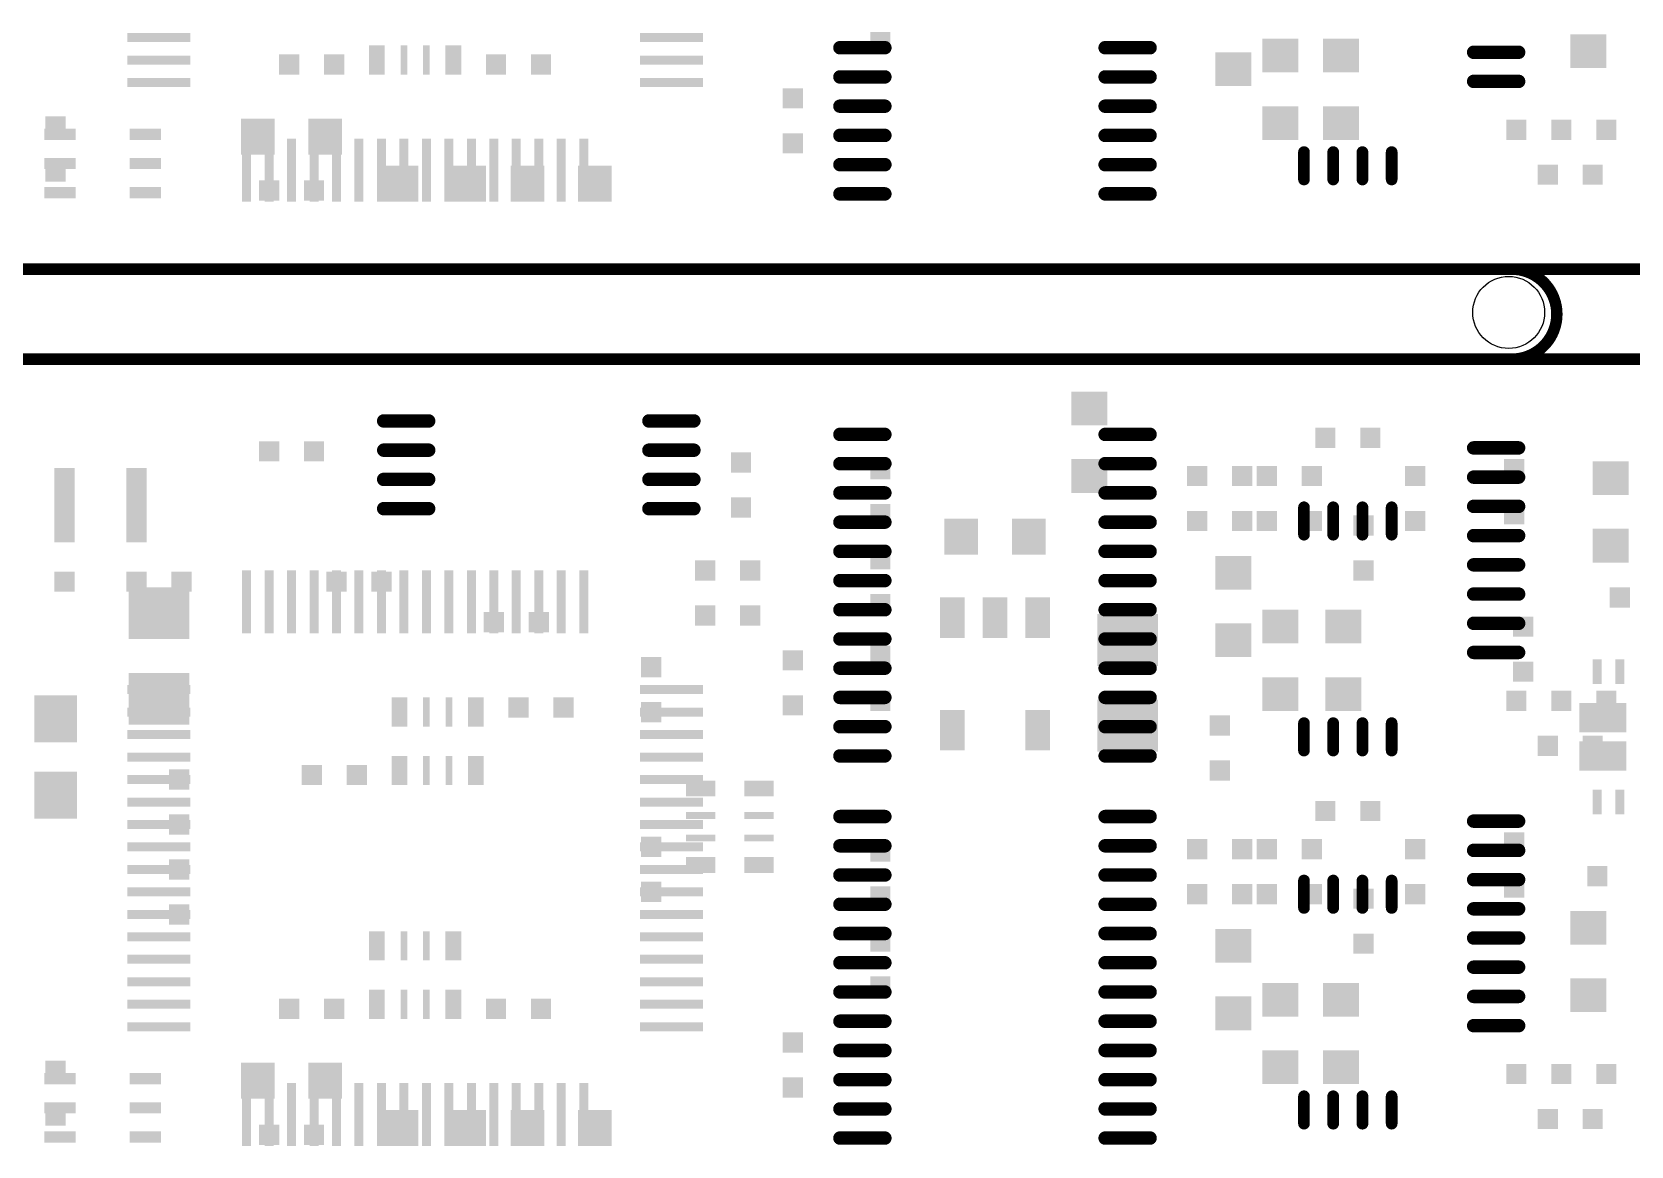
# Model space of a CAD drawing. Header units: inches. Extents: x -27 to 277, y -39 to 189.
# Drawn here: x 51.88 to 87.45, y 24.5 to 49.27 of the extents above; entities that cross this region are included whole.
import ezdxf

# ---------------------------------------------------------------- set-up
doc = ezdxf.new("R2010")
doc.units = ezdxf.units.IN
doc.header["$MEASUREMENT"] = 0
doc.layers.get('0').update_dxf_attribs({"color": 1})
for name, color, linetype in [('11_SPB', 52, 'Continuous'), ('12_SPT', 92, 'Continuous'), ('5_OL', 132, 'Continuous')]:
    doc.layers.add(name, color=color, linetype=linetype)

# ---------------------------------------------------------------- blocks, each defined once
blk = doc.blocks.new('D47ROUND1_6002X1_6002')
blk.add_circle((0, 0), 0.8)
blk = doc.blocks.new('D174OBLONG0_25999X0_87', base_point=(0.129995, 0.435))
at = {"const_width": 0.129995}
blk.add_lwpolyline([(0.064998, 0.129995, 1), (0.194993, 0.129995), (0.194993, 0.740005, 1), (0.064998, 0.740005), (0.064998, 0.129995)], format="xyb", dxfattribs=at)
blk = doc.blocks.new('D177SQUARE0_45001X0_45001')
blk.add_solid([(-0.225005, -0.225005), (0.225005, -0.225005), (-0.225005, 0.225005), (0.225005, 0.225005)])
blk = doc.blocks.new('D178OBLONG1_3X0_3', base_point=(0.65, 0.15))
at = {"const_width": 0.15}
blk.add_lwpolyline([(0.15, 0.225, 1), (0.15, 0.075), (1.15, 0.075, 1), (1.15, 0.225), (0.15, 0.225)], format="xyb", dxfattribs=at)
blk = doc.blocks.new('D179RECTANGLE0_8X0_75001')
blk.add_solid([(-0.4, -0.375005), (0.4, -0.375005), (-0.4, 0.375005), (0.4, 0.375005)])
blk = doc.blocks.new('D187RECTANGLE0_45001X1_65001')
blk.add_solid([(-0.225005, -0.825005), (0.225005, -0.825005), (-0.225005, 0.825005), (0.225005, 0.825005)])
blk = doc.blocks.new('D189RECTANGLE0_2X1_4')
blk.add_solid([(-0.1, -0.7), (0.1, -0.7), (-0.1, 0.7), (0.1, 0.7)])
blk = doc.blocks.new('D190RECTANGLE1_4X0_2')
blk.add_solid([(-0.7, -0.1), (0.7, -0.1), (-0.7, 0.1), (0.7, 0.1)])
blk = doc.blocks.new('D194RECTANGLE0_95001X1_05001')
blk.add_solid([(-0.475005, -0.525005), (0.475005, -0.525005), (-0.475005, 0.525005), (0.475005, 0.525005)])
blk = doc.blocks.new('D195RECTANGLE0_7X0_25001')
blk.add_solid([(-0.35, -0.125005), (0.35, -0.125005), (-0.35, 0.125005), (0.35, 0.125005)])
blk = doc.blocks.new('D184RECTANGLE0_75001X0_8')
blk.add_solid([(-0.375005, -0.4), (0.375005, -0.4), (-0.375005, 0.4), (0.375005, 0.4)])
blk = doc.blocks.new('D203RECTANGLE0_2X0_55001')
blk.add_solid([(-0.1, -0.275005), (0.1, -0.275005), (-0.1, 0.275005), (0.1, 0.275005)])
blk = doc.blocks.new('D192RECTANGLE1_35001X1_15001')
blk.add_solid([(-0.675005, -0.575005), (0.675005, -0.575005), (-0.675005, 0.575005), (0.675005, 0.575005)])
blk = doc.blocks.new('D181RECTANGLE0_65001X0_15001')
blk.add_solid([(-0.325005, -0.075005), (0.325005, -0.075005), (-0.325005, 0.075005), (0.325005, 0.075005)])
blk = doc.blocks.new('D182RECTANGLE0_65001X0_35001')
blk.add_solid([(-0.325005, -0.175005), (0.325005, -0.175005), (-0.325005, 0.175005), (0.325005, 0.175005)])
blk = doc.blocks.new('D207RECTANGLE0_15001X0_65001')
blk.add_solid([(-0.075005, -0.325005), (0.075005, -0.325005), (-0.075005, 0.325005), (0.075005, 0.325005)])
blk = doc.blocks.new('D208RECTANGLE0_35001X0_65001')
blk.add_solid([(-0.175005, -0.325005), (0.175005, -0.325005), (-0.175005, 0.325005), (0.175005, 0.325005)])
blk = doc.blocks.new('D209RECTANGLE0_55001X0_9')
blk.add_solid([(-0.275005, -0.45), (0.275005, -0.45), (-0.275005, 0.45), (0.275005, 0.45)])
blk = doc.blocks.new('D211RECTANGLE1_05001X0_65001')
blk.add_solid([(-0.525005, -0.325005), (0.525005, -0.325005), (-0.525005, 0.325005), (0.525005, 0.325005)])

msp = doc.modelspace()

# ---------------------------------------------------------------- linework, layer by layer
at = {"layer": '5_OL', "const_width": 0.254}
for points in [[(11.0998, 45.3009), (11.0998, 44.00042), (118.00078, 44.00042), (118.00078, 48.49876)], [(11.0998, 45.3009), (11.0998, 44.00042), (118.00078, 44.00042), (118.00078, 48.49876)], [(118.00078, 37.50056), (118.00078, 41.9989), (26.08072, 41.9989), (26.08072, 39.49954)], [(118.00078, 37.50056), (118.00078, 41.9989), (26.08072, 41.9989), (26.08072, 39.49954)]]:
    msp.add_lwpolyline(points, dxfattribs=at)
for points in [[(84.80044, 44.00042, -0.414214), (85.8012, 42.99966)], [(85.8012, 42.99966, -0.414214), (84.80044, 41.9989)]]:
    msp.add_lwpolyline(points, format="xyb", dxfattribs=at)

# ---------------------------------------------------------------- block references
at = {"layer": '11_SPB'}
for name, p in [('D190RECTANGLE1_4X0_2', (54.6989, 49.149)), ('D190RECTANGLE1_4X0_2', (66.10096, 49.149)), ('D190RECTANGLE1_4X0_2', (54.6989, 48.65116)), ('D190RECTANGLE1_4X0_2', (66.10096, 48.65116)), ('D178OBLONG1_3X0_3', (70.35038, 48.92548)), ('D178OBLONG1_3X0_3', (76.2508, 48.92548)), ('D179RECTANGLE0_8X0_75001', (78.6003, 48.4505)), ('D178OBLONG1_3X0_3', (84.44992, 48.82388)), ('D178OBLONG1_3X0_3', (70.35038, 48.27524)), ('D178OBLONG1_3X0_3', (76.2508, 48.27524)), ('D190RECTANGLE1_4X0_2', (54.6989, 48.15078)), ('D190RECTANGLE1_4X0_2', (66.10096, 48.15078)), ('D178OBLONG1_3X0_3', (84.44992, 48.17618)), ('D177SQUARE0_45001X0_45001', (68.80098, 47.80026)), ('D178OBLONG1_3X0_3', (70.35038, 47.625)), ('D178OBLONG1_3X0_3', (76.2508, 47.625)), ('D177SQUARE0_45001X0_45001', (84.8995, 47.09922)), ('D177SQUARE0_45001X0_45001', (85.90026, 47.09922)), ('D177SQUARE0_45001X0_45001', (86.90102, 47.09922)), ('D195RECTANGLE0_7X0_25001', (52.49926, 47.00016)), ('D195RECTANGLE0_7X0_25001', (54.39918, 47.00016)), ('D177SQUARE0_45001X0_45001', (68.80098, 46.7995)), ('D178OBLONG1_3X0_3', (70.35038, 46.97476)), ('D178OBLONG1_3X0_3', (76.2508, 46.97476)), ('D189RECTANGLE0_2X1_4', (56.64962, 46.20006)), ('D189RECTANGLE0_2X1_4', (57.15, 46.20006)), ('D189RECTANGLE0_2X1_4', (57.65038, 46.20006)), ('D189RECTANGLE0_2X1_4', (58.15076, 46.20006)), ('D189RECTANGLE0_2X1_4', (58.65114, 46.20006)), ('D189RECTANGLE0_2X1_4', (59.14898, 46.20006)), ('D189RECTANGLE0_2X1_4', (59.64936, 46.20006)), ('D189RECTANGLE0_2X1_4', (60.14974, 46.20006)), ('D189RECTANGLE0_2X1_4', (60.65012, 46.20006)), ('D189RECTANGLE0_2X1_4', (61.1505, 46.20006)), ('D189RECTANGLE0_2X1_4', (61.65088, 46.20006)), ('D189RECTANGLE0_2X1_4', (62.15126, 46.20006)), ('D189RECTANGLE0_2X1_4', (62.6491, 46.20006)), ('D189RECTANGLE0_2X1_4', (63.14948, 46.20006)), ('D189RECTANGLE0_2X1_4', (63.64986, 46.20006)), ('D189RECTANGLE0_2X1_4', (64.15024, 46.20006)), ('D174OBLONG0_25999X0_87', (80.1751, 46.29912)), ('D174OBLONG0_25999X0_87', (80.82534, 46.29912)), ('D174OBLONG0_25999X0_87', (81.47558, 46.29912)), ('D174OBLONG0_25999X0_87', (82.12582, 46.29912)), ('D195RECTANGLE0_7X0_25001', (52.49926, 46.34992)), ('D195RECTANGLE0_7X0_25001', (54.39918, 46.34992)), ('D178OBLONG1_3X0_3', (70.35038, 46.32452)), ('D178OBLONG1_3X0_3', (76.2508, 46.32452)), ('D177SQUARE0_45001X0_45001', (85.60054, 46.101)), ('D177SQUARE0_45001X0_45001', (86.59876, 46.101)), ('D195RECTANGLE0_7X0_25001', (52.49926, 45.69968)), ('D195RECTANGLE0_7X0_25001', (54.39918, 45.69968)), ('D178OBLONG1_3X0_3', (70.35038, 45.67428)), ('D178OBLONG1_3X0_3', (76.2508, 45.67428)), ('D178OBLONG1_3X0_3', (60.20054, 40.62476)), ('D178OBLONG1_3X0_3', (66.10096, 40.62476)), ('D178OBLONG1_3X0_3', (70.35038, 40.32504)), ('D178OBLONG1_3X0_3', (76.2508, 40.32504)), ('D177SQUARE0_45001X0_45001', (80.65008, 40.24884)), ('D177SQUARE0_45001X0_45001', (81.65084, 40.24884)), ('D177SQUARE0_45001X0_45001', (57.15, 39.94912)), ('D177SQUARE0_45001X0_45001', (58.15076, 39.94912)), ('D178OBLONG1_3X0_3', (60.20054, 39.97452)), ('D178OBLONG1_3X0_3', (66.10096, 39.97452)), ('D177SQUARE0_45001X0_45001', (67.65036, 39.7002)), ('D178OBLONG1_3X0_3', (84.44992, 40.02532)), ('D187RECTANGLE0_45001X1_65001', (52.60086, 38.75024)), ('D187RECTANGLE0_45001X1_65001', (54.20106, 38.75024)), ('D178OBLONG1_3X0_3', (70.35038, 39.6748)), ('D178OBLONG1_3X0_3', (76.2508, 39.6748)), ('D177SQUARE0_45001X0_45001', (77.8002, 39.40048)), ('D177SQUARE0_45001X0_45001', (78.80096, 39.40048)), ('D178OBLONG1_3X0_3', (84.44992, 39.37508)), ('D178OBLONG1_3X0_3', (60.20054, 39.32428)), ('D178OBLONG1_3X0_3', (66.10096, 39.32428)), ('D178OBLONG1_3X0_3', (70.35038, 39.02456)), ('D178OBLONG1_3X0_3', (76.2508, 39.02456)), ('D178OBLONG1_3X0_3', (60.20054, 38.67404)), ('D178OBLONG1_3X0_3', (66.10096, 38.67404)), ('D177SQUARE0_45001X0_45001', (67.65036, 38.69944)), ('D174OBLONG0_25999X0_87', (80.1751, 38.39972)), ('D174OBLONG0_25999X0_87', (80.82534, 38.39972)), ('D174OBLONG0_25999X0_87', (81.47558, 38.39972)), ('D174OBLONG0_25999X0_87', (82.12582, 38.39972)), ('D178OBLONG1_3X0_3', (84.44992, 38.72484)), ('D178OBLONG1_3X0_3', (70.35038, 38.37432)), ('D178OBLONG1_3X0_3', (76.2508, 38.37432)), ('D177SQUARE0_45001X0_45001', (77.8002, 38.39972)), ('D177SQUARE0_45001X0_45001', (78.80096, 38.39972)), ('D178OBLONG1_3X0_3', (84.44992, 38.0746)), ('D178OBLONG1_3X0_3', (70.35038, 37.72408)), ('D178OBLONG1_3X0_3', (76.2508, 37.72408)), ('D177SQUARE0_45001X0_45001', (66.85026, 37.2999)), ('D177SQUARE0_45001X0_45001', (67.85102, 37.2999)), ('D179RECTANGLE0_8X0_75001', (78.6003, 37.2491)), ('D178OBLONG1_3X0_3', (84.44992, 37.42436)), ('D177SQUARE0_45001X0_45001', (52.60086, 37.05098)), ('D177SQUARE0_45001X0_45001', (54.20106, 37.05098)), ('D177SQUARE0_45001X0_45001', (55.19928, 37.05098)), ('D189RECTANGLE0_2X1_4', (56.64962, 36.59886)), ('D189RECTANGLE0_2X1_4', (57.15, 36.59886)), ('D189RECTANGLE0_2X1_4', (57.65038, 36.59886)), ('D189RECTANGLE0_2X1_4', (58.15076, 36.59886)), ('D189RECTANGLE0_2X1_4', (58.65114, 36.59886)), ('D189RECTANGLE0_2X1_4', (59.14898, 36.59886)), ('D189RECTANGLE0_2X1_4', (59.64936, 36.59886)), ('D189RECTANGLE0_2X1_4', (60.14974, 36.59886)), ('D189RECTANGLE0_2X1_4', (60.65012, 36.59886)), ('D189RECTANGLE0_2X1_4', (61.1505, 36.59886)), ('D189RECTANGLE0_2X1_4', (61.65088, 36.59886)), ('D189RECTANGLE0_2X1_4', (62.15126, 36.59886)), ('D189RECTANGLE0_2X1_4', (62.6491, 36.59886)), ('D189RECTANGLE0_2X1_4', (63.14948, 36.59886)), ('D189RECTANGLE0_2X1_4', (63.64986, 36.59886)), ('D189RECTANGLE0_2X1_4', (64.15024, 36.59886)), ('D178OBLONG1_3X0_3', (70.35038, 37.07384)), ('D178OBLONG1_3X0_3', (76.2508, 37.07384)), ('D178OBLONG1_3X0_3', (84.44992, 36.77412)), ('D177SQUARE0_45001X0_45001', (66.85026, 36.29914)), ('D177SQUARE0_45001X0_45001', (67.85102, 36.29914)), ('D178OBLONG1_3X0_3', (70.35038, 36.42614)), ('D178OBLONG1_3X0_3', (76.2508, 36.42614)), ('D179RECTANGLE0_8X0_75001', (78.6003, 35.7505)), ('D178OBLONG1_3X0_3', (84.44992, 36.12388)), ('D178OBLONG1_3X0_3', (70.35038, 35.7759)), ('D178OBLONG1_3X0_3', (76.2508, 35.7759)), ('D178OBLONG1_3X0_3', (84.44992, 35.47618)), ('D177SQUARE0_45001X0_45001', (68.80098, 35.30092)), ('D178OBLONG1_3X0_3', (70.35038, 35.12566)), ('D178OBLONG1_3X0_3', (76.2508, 35.12566)), ('D194RECTANGLE0_95001X1_05001', (52.4002, 34.00044)), ('D190RECTANGLE1_4X0_2', (54.6989, 34.65068)), ('D190RECTANGLE1_4X0_2', (66.10096, 34.65068)), ('D177SQUARE0_45001X0_45001', (68.80098, 34.30016)), ('D178OBLONG1_3X0_3', (70.35038, 34.47542)), ('D178OBLONG1_3X0_3', (76.2508, 34.47542)), ('D177SQUARE0_45001X0_45001', (84.8995, 34.39922)), ('D177SQUARE0_45001X0_45001', (85.90026, 34.39922)), ('D177SQUARE0_45001X0_45001', (86.90102, 34.39922)), ('D190RECTANGLE1_4X0_2', (54.6989, 34.1503)), ('D190RECTANGLE1_4X0_2', (66.10096, 34.1503)), ('D178OBLONG1_3X0_3', (70.35038, 33.82518)), ('D178OBLONG1_3X0_3', (76.2508, 33.82518)), ('D174OBLONG0_25999X0_87', (80.1751, 33.59912)), ('D174OBLONG0_25999X0_87', (80.82534, 33.59912)), ('D174OBLONG0_25999X0_87', (81.47558, 33.59912)), ('D174OBLONG0_25999X0_87', (82.12582, 33.59912)), ('D190RECTANGLE1_4X0_2', (54.6989, 33.64992)), ('D190RECTANGLE1_4X0_2', (66.10096, 33.64992)), ('D177SQUARE0_45001X0_45001', (85.60054, 33.401)), ('D177SQUARE0_45001X0_45001', (86.59876, 33.401)), ('D190RECTANGLE1_4X0_2', (54.6989, 33.14954)), ('D190RECTANGLE1_4X0_2', (66.10096, 33.14954)), ('D178OBLONG1_3X0_3', (70.35038, 33.17494)), ('D178OBLONG1_3X0_3', (76.2508, 33.17494)), ('D194RECTANGLE0_95001X1_05001', (52.4002, 32.30118)), ('D190RECTANGLE1_4X0_2', (54.6989, 32.64916)), ('D190RECTANGLE1_4X0_2', (66.10096, 32.64916)), ('D190RECTANGLE1_4X0_2', (54.6989, 32.14878)), ('D190RECTANGLE1_4X0_2', (66.10096, 32.14878)), ('D177SQUARE0_45001X0_45001', (80.65008, 31.95066)), ('D177SQUARE0_45001X0_45001', (81.65084, 31.95066)), ('D190RECTANGLE1_4X0_2', (54.6989, 31.65094)), ('D190RECTANGLE1_4X0_2', (66.10096, 31.65094)), ('D178OBLONG1_3X0_3', (70.35038, 31.8262)), ('D178OBLONG1_3X0_3', (76.2508, 31.8262)), ('D178OBLONG1_3X0_3', (84.44992, 31.7246)), ('D178OBLONG1_3X0_3', (70.35038, 31.17596)), ('D178OBLONG1_3X0_3', (76.2508, 31.17596)), ('D177SQUARE0_45001X0_45001', (77.8002, 31.09976)), ('D177SQUARE0_45001X0_45001', (78.80096, 31.09976)), ('D190RECTANGLE1_4X0_2', (54.6989, 31.15056)), ('D190RECTANGLE1_4X0_2', (66.10096, 31.15056)), ('D178OBLONG1_3X0_3', (84.44992, 31.07436)), ('D190RECTANGLE1_4X0_2', (54.6989, 30.65018)), ('D190RECTANGLE1_4X0_2', (66.10096, 30.65018)), ('D178OBLONG1_3X0_3', (70.35038, 30.52572)), ('D178OBLONG1_3X0_3', (76.2508, 30.52572)), ('D190RECTANGLE1_4X0_2', (54.6989, 30.1498)), ('D190RECTANGLE1_4X0_2', (66.10096, 30.1498)), ('D177SQUARE0_45001X0_45001', (77.8002, 30.099)), ('D177SQUARE0_45001X0_45001', (78.80096, 30.099)), ('D174OBLONG0_25999X0_87', (80.1751, 30.099)), ('D174OBLONG0_25999X0_87', (80.82534, 30.099)), ('D174OBLONG0_25999X0_87', (81.47558, 30.099)), ('D174OBLONG0_25999X0_87', (82.12582, 30.099)), ('D178OBLONG1_3X0_3', (84.44992, 30.42412)), ('D178OBLONG1_3X0_3', (70.35038, 29.87548)), ('D178OBLONG1_3X0_3', (76.2508, 29.87548)), ('D178OBLONG1_3X0_3', (84.44992, 29.77388)), ('D190RECTANGLE1_4X0_2', (54.6989, 29.64942)), ('D190RECTANGLE1_4X0_2', (66.10096, 29.64942)), ('D190RECTANGLE1_4X0_2', (54.6989, 29.14904)), ('D190RECTANGLE1_4X0_2', (66.10096, 29.14904)), ('D178OBLONG1_3X0_3', (70.35038, 29.22524)), ('D178OBLONG1_3X0_3', (76.2508, 29.22524)), ('D179RECTANGLE0_8X0_75001', (78.6003, 28.95092)), ('D178OBLONG1_3X0_3', (84.44992, 29.12618)), ('D190RECTANGLE1_4X0_2', (54.6989, 28.6512)), ('D190RECTANGLE1_4X0_2', (66.10096, 28.6512)), ('D178OBLONG1_3X0_3', (70.35038, 28.575)), ('D178OBLONG1_3X0_3', (76.2508, 28.575)), ('D178OBLONG1_3X0_3', (84.44992, 28.47594)), ('D190RECTANGLE1_4X0_2', (54.6989, 28.15082)), ('D190RECTANGLE1_4X0_2', (66.10096, 28.15082)), ('D190RECTANGLE1_4X0_2', (54.6989, 27.65044)), ('D190RECTANGLE1_4X0_2', (66.10096, 27.65044)), ('D178OBLONG1_3X0_3', (70.35038, 27.92476)), ('D178OBLONG1_3X0_3', (76.2508, 27.92476)), ('D179RECTANGLE0_8X0_75001', (78.6003, 27.44978)), ('D178OBLONG1_3X0_3', (84.44992, 27.8257)), ('D178OBLONG1_3X0_3', (70.35038, 27.27452)), ('D178OBLONG1_3X0_3', (76.2508, 27.27452)), ('D190RECTANGLE1_4X0_2', (54.6989, 27.15006)), ('D190RECTANGLE1_4X0_2', (66.10096, 27.15006)), ('D178OBLONG1_3X0_3', (84.44992, 27.17546)), ('D177SQUARE0_45001X0_45001', (68.80098, 26.79954)), ('D178OBLONG1_3X0_3', (70.35038, 26.62428)), ('D178OBLONG1_3X0_3', (76.2508, 26.62428)), ('D195RECTANGLE0_7X0_25001', (52.49926, 25.99944)), ('D195RECTANGLE0_7X0_25001', (54.39918, 25.99944)), ('D177SQUARE0_45001X0_45001', (68.80098, 25.79878)), ('D178OBLONG1_3X0_3', (70.35038, 25.97404)), ('D178OBLONG1_3X0_3', (76.2508, 25.97404)), ('D177SQUARE0_45001X0_45001', (84.8995, 26.10104)), ('D177SQUARE0_45001X0_45001', (85.90026, 26.10104)), ('D177SQUARE0_45001X0_45001', (86.90102, 26.10104)), ('D189RECTANGLE0_2X1_4', (56.64962, 25.19934)), ('D189RECTANGLE0_2X1_4', (57.15, 25.19934)), ('D189RECTANGLE0_2X1_4', (57.65038, 25.19934)), ('D189RECTANGLE0_2X1_4', (58.15076, 25.19934)), ('D189RECTANGLE0_2X1_4', (58.65114, 25.19934)), ('D189RECTANGLE0_2X1_4', (59.14898, 25.19934)), ('D189RECTANGLE0_2X1_4', (59.64936, 25.19934)), ('D189RECTANGLE0_2X1_4', (60.14974, 25.19934)), ('D189RECTANGLE0_2X1_4', (60.65012, 25.19934)), ('D189RECTANGLE0_2X1_4', (61.1505, 25.19934)), ('D189RECTANGLE0_2X1_4', (61.65088, 25.19934)), ('D189RECTANGLE0_2X1_4', (62.15126, 25.19934)), ('D189RECTANGLE0_2X1_4', (62.6491, 25.19934)), ('D189RECTANGLE0_2X1_4', (63.14948, 25.19934)), ('D189RECTANGLE0_2X1_4', (63.64986, 25.19934)), ('D189RECTANGLE0_2X1_4', (64.15024, 25.19934)), ('D174OBLONG0_25999X0_87', (80.1751, 25.30094)), ('D174OBLONG0_25999X0_87', (80.82534, 25.30094)), ('D174OBLONG0_25999X0_87', (81.47558, 25.30094)), ('D174OBLONG0_25999X0_87', (82.12582, 25.30094)), ('D195RECTANGLE0_7X0_25001', (52.49926, 25.3492)), ('D195RECTANGLE0_7X0_25001', (54.39918, 25.3492)), ('D178OBLONG1_3X0_3', (70.35038, 25.3238)), ('D178OBLONG1_3X0_3', (76.2508, 25.3238)), ('D177SQUARE0_45001X0_45001', (85.60054, 25.10028)), ('D177SQUARE0_45001X0_45001', (86.59876, 25.10028)), ('D195RECTANGLE0_7X0_25001', (52.49926, 24.69896)), ('D195RECTANGLE0_7X0_25001', (54.39918, 24.69896)), ('D178OBLONG1_3X0_3', (70.35038, 24.6761)), ('D178OBLONG1_3X0_3', (76.2508, 24.6761))]:
    msp.add_blockref(name, p, dxfattribs=at)
at = {"layer": '12_SPT'}
for name, p in [('D177SQUARE0_45001X0_45001', (70.74916, 49.04994)), ('D179RECTANGLE0_8X0_75001', (79.64932, 48.75022)), ('D179RECTANGLE0_8X0_75001', (81.0006, 48.75022)), ('D179RECTANGLE0_8X0_75001', (86.4997, 48.84928)), ('D177SQUARE0_45001X0_45001', (57.59958, 48.54956)), ('D177SQUARE0_45001X0_45001', (58.60034, 48.54956)), ('D208RECTANGLE0_35001X0_65001', (59.5503, 48.65116)), ('D207RECTANGLE0_15001X0_65001', (60.14974, 48.65116)), ('D207RECTANGLE0_15001X0_65001', (60.65012, 48.65116)), ('D208RECTANGLE0_35001X0_65001', (61.24956, 48.65116)), ('D177SQUARE0_45001X0_45001', (62.19952, 48.54956)), ('D177SQUARE0_45001X0_45001', (63.20028, 48.54956)), ('D177SQUARE0_45001X0_45001', (52.4002, 47.17542)), ('D184RECTANGLE0_75001X0_8', (56.90108, 46.94936)), ('D184RECTANGLE0_75001X0_8', (58.39968, 46.94936)), ('D179RECTANGLE0_8X0_75001', (79.64932, 47.24908)), ('D179RECTANGLE0_8X0_75001', (81.0006, 47.24908)), ('D177SQUARE0_45001X0_45001', (52.4002, 46.17466)), ('D184RECTANGLE0_75001X0_8', (60.09894, 45.90034)), ('D184RECTANGLE0_75001X0_8', (61.60008, 45.90034)), ('D184RECTANGLE0_75001X0_8', (62.90056, 45.90034)), ('D184RECTANGLE0_75001X0_8', (64.39916, 45.90034)), ('D177SQUARE0_45001X0_45001', (57.15, 45.75048)), ('D177SQUARE0_45001X0_45001', (58.15076, 45.75048)), ('D179RECTANGLE0_8X0_75001', (75.3999, 40.89908)), ('D177SQUARE0_45001X0_45001', (70.74916, 39.55034)), ('D179RECTANGLE0_8X0_75001', (75.3999, 39.40048)), ('D177SQUARE0_45001X0_45001', (79.3496, 39.40048)), ('D177SQUARE0_45001X0_45001', (80.35036, 39.40048)), ('D177SQUARE0_45001X0_45001', (82.64906, 39.40048)), ('D177SQUARE0_45001X0_45001', (84.85124, 39.55034)), ('D179RECTANGLE0_8X0_75001', (87.00008, 39.34968)), ('D177SQUARE0_45001X0_45001', (70.74916, 38.54958)), ('D184RECTANGLE0_75001X0_8', (72.55002, 38.0492)), ('D184RECTANGLE0_75001X0_8', (74.05116, 38.0492)), ('D177SQUARE0_45001X0_45001', (79.3496, 38.39972)), ('D177SQUARE0_45001X0_45001', (80.35036, 38.39972)), ('D177SQUARE0_45001X0_45001', (81.50098, 38.30066)), ('D177SQUARE0_45001X0_45001', (82.64906, 38.39972)), ('D177SQUARE0_45001X0_45001', (84.85124, 38.54958)), ('D179RECTANGLE0_8X0_75001', (87.00008, 37.85108)), ('D177SQUARE0_45001X0_45001', (70.74916, 37.54882)), ('D177SQUARE0_45001X0_45001', (81.50098, 37.2999)), ('D177SQUARE0_45001X0_45001', (58.65114, 37.05098)), ('D177SQUARE0_45001X0_45001', (59.64936, 37.05098)), ('D192RECTANGLE1_35001X1_15001', (54.6989, 36.35248)), ('D177SQUARE0_45001X0_45001', (70.74916, 36.5506)), ('D209RECTANGLE0_55001X0_9', (72.34936, 36.25088)), ('D209RECTANGLE0_55001X0_9', (73.29932, 36.25088)), ('D209RECTANGLE0_55001X0_9', (74.24928, 36.25088)), ('D177SQUARE0_45001X0_45001', (87.20074, 36.70046)), ('D177SQUARE0_45001X0_45001', (62.15126, 36.14928)), ('D177SQUARE0_45001X0_45001', (63.14948, 36.14928)), ('D192RECTANGLE1_35001X1_15001', (76.2508, 35.75304)), ('D179RECTANGLE0_8X0_75001', (79.64932, 36.05022)), ('D179RECTANGLE0_8X0_75001', (81.04886, 36.05022)), ('D177SQUARE0_45001X0_45001', (85.04936, 36.05022)), ('D177SQUARE0_45001X0_45001', (70.74916, 35.39998)), ('D177SQUARE0_45001X0_45001', (65.64884, 35.15106)), ('D177SQUARE0_45001X0_45001', (85.04936, 35.04946)), ('D203RECTANGLE0_2X0_55001', (86.70036, 35.04946)), ('D203RECTANGLE0_2X0_55001', (87.20074, 35.04946)), ('D192RECTANGLE1_35001X1_15001', (54.6989, 34.44748)), ('D179RECTANGLE0_8X0_75001', (79.64932, 34.54908)), ('D179RECTANGLE0_8X0_75001', (81.04886, 34.54908)), ('D177SQUARE0_45001X0_45001', (70.74916, 34.39922)), ('D208RECTANGLE0_35001X0_65001', (60.05068, 34.1503)), ('D207RECTANGLE0_15001X0_65001', (60.65012, 34.1503)), ('D207RECTANGLE0_15001X0_65001', (61.1505, 34.1503)), ('D208RECTANGLE0_35001X0_65001', (61.74994, 34.1503)), ('D177SQUARE0_45001X0_45001', (62.6999, 34.24936)), ('D177SQUARE0_45001X0_45001', (63.70066, 34.24936)), ('D177SQUARE0_45001X0_45001', (65.64884, 34.1503)), ('D209RECTANGLE0_55001X0_9', (72.34936, 33.74898)), ('D209RECTANGLE0_55001X0_9', (74.24928, 33.74898)), ('D192RECTANGLE1_35001X1_15001', (76.2508, 33.84804)), ('D211RECTANGLE1_05001X0_65001', (86.82482, 34.02584)), ('D177SQUARE0_45001X0_45001', (78.30058, 33.85058)), ('D211RECTANGLE1_05001X0_65001', (86.82482, 33.17494)), ('D208RECTANGLE0_35001X0_65001', (60.05068, 32.84982)), ('D207RECTANGLE0_15001X0_65001', (60.65012, 32.84982)), ('D207RECTANGLE0_15001X0_65001', (61.1505, 32.84982)), ('D208RECTANGLE0_35001X0_65001', (61.74994, 32.84982)), ('D177SQUARE0_45001X0_45001', (55.15102, 32.64916)), ('D177SQUARE0_45001X0_45001', (58.09996, 32.75076)), ('D177SQUARE0_45001X0_45001', (59.10072, 32.75076)), ('D177SQUARE0_45001X0_45001', (78.30058, 32.84982)), ('D182RECTANGLE0_65001X0_35001', (66.7512, 32.45104)), ('D182RECTANGLE0_65001X0_35001', (68.04914, 32.45104)), ('D203RECTANGLE0_2X0_55001', (86.70036, 32.14878)), ('D203RECTANGLE0_2X0_55001', (87.20074, 32.14878)), ('D177SQUARE0_45001X0_45001', (55.15102, 31.65094)), ('D181RECTANGLE0_65001X0_15001', (66.7512, 31.84906)), ('D181RECTANGLE0_65001X0_15001', (68.04914, 31.84906)), ('D177SQUARE0_45001X0_45001', (65.64884, 31.15056)), ('D181RECTANGLE0_65001X0_15001', (66.7512, 31.35122)), ('D181RECTANGLE0_65001X0_15001', (68.04914, 31.35122)), ('D177SQUARE0_45001X0_45001', (79.3496, 31.09976)), ('D177SQUARE0_45001X0_45001', (80.35036, 31.09976)), ('D177SQUARE0_45001X0_45001', (82.64906, 31.09976)), ('D177SQUARE0_45001X0_45001', (84.85124, 31.24962)), ('D177SQUARE0_45001X0_45001', (70.74916, 31.04896)), ('D177SQUARE0_45001X0_45001', (55.15102, 30.65018)), ('D182RECTANGLE0_65001X0_35001', (66.7512, 30.74924)), ('D182RECTANGLE0_65001X0_35001', (68.04914, 30.74924)), ('D177SQUARE0_45001X0_45001', (86.70036, 30.50032)), ('D177SQUARE0_45001X0_45001', (65.64884, 30.1498)), ('D177SQUARE0_45001X0_45001', (70.74916, 30.05074)), ('D177SQUARE0_45001X0_45001', (79.3496, 30.099)), ('D177SQUARE0_45001X0_45001', (80.35036, 30.099)), ('D177SQUARE0_45001X0_45001', (82.64906, 30.099)), ('D177SQUARE0_45001X0_45001', (84.85124, 30.24886)), ('D177SQUARE0_45001X0_45001', (81.50098, 29.99994)), ('D177SQUARE0_45001X0_45001', (55.15102, 29.64942)), ('D179RECTANGLE0_8X0_75001', (86.4997, 29.3497)), ('D208RECTANGLE0_35001X0_65001', (59.5503, 28.95092)), ('D207RECTANGLE0_15001X0_65001', (60.14974, 28.95092)), ('D207RECTANGLE0_15001X0_65001', (60.65012, 28.95092)), ('D208RECTANGLE0_35001X0_65001', (61.24956, 28.95092)), ('D177SQUARE0_45001X0_45001', (70.74916, 29.04998)), ('D177SQUARE0_45001X0_45001', (81.50098, 28.99918)), ('D177SQUARE0_45001X0_45001', (70.74916, 28.04922)), ('D179RECTANGLE0_8X0_75001', (79.64932, 27.7495)), ('D179RECTANGLE0_8X0_75001', (81.0006, 27.7495)), ('D179RECTANGLE0_8X0_75001', (86.4997, 27.8511)), ('D177SQUARE0_45001X0_45001', (57.59958, 27.54884)), ('D177SQUARE0_45001X0_45001', (58.60034, 27.54884)), ('D208RECTANGLE0_35001X0_65001', (59.5503, 27.65044)), ('D207RECTANGLE0_15001X0_65001', (60.14974, 27.65044)), ('D207RECTANGLE0_15001X0_65001', (60.65012, 27.65044)), ('D208RECTANGLE0_35001X0_65001', (61.24956, 27.65044)), ('D177SQUARE0_45001X0_45001', (62.19952, 27.54884)), ('D177SQUARE0_45001X0_45001', (63.20028, 27.54884)), ('D177SQUARE0_45001X0_45001', (52.4002, 26.1747)), ('D184RECTANGLE0_75001X0_8', (56.90108, 25.95118)), ('D184RECTANGLE0_75001X0_8', (58.39968, 25.95118)), ('D179RECTANGLE0_8X0_75001', (79.64932, 26.2509)), ('D179RECTANGLE0_8X0_75001', (81.0006, 26.2509)), ('D177SQUARE0_45001X0_45001', (52.4002, 25.17394)), ('D184RECTANGLE0_75001X0_8', (60.09894, 24.89962)), ('D184RECTANGLE0_75001X0_8', (61.60008, 24.89962)), ('D184RECTANGLE0_75001X0_8', (62.90056, 24.89962)), ('D184RECTANGLE0_75001X0_8', (64.39916, 24.89962)), ('D177SQUARE0_45001X0_45001', (57.15, 24.74976)), ('D177SQUARE0_45001X0_45001', (58.15076, 24.74976))]:
    msp.add_blockref(name, p, dxfattribs=at)
at = {"layer": '5_OL'}
msp.add_blockref('D47ROUND1_6002X1_6002', (84.72932, 43.03776), dxfattribs=at)

doc.saveas('drawing.dxf')
